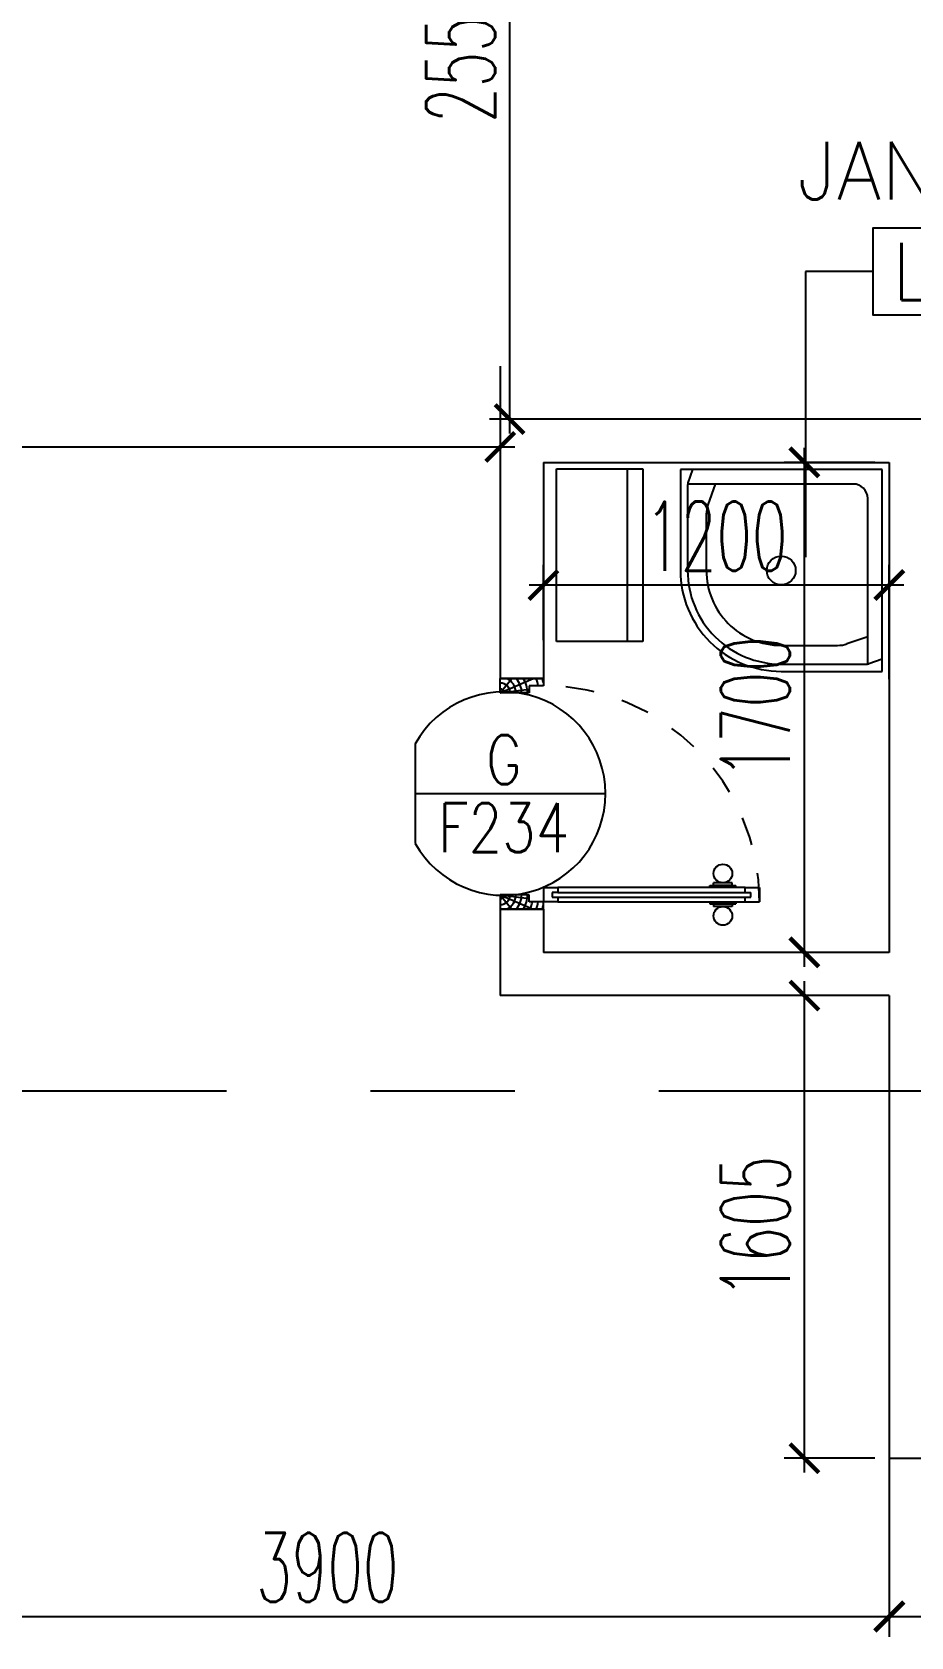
# Model space of a CAD drawing. Extents: x 275967.8 to 276060, y 57291.9 to 57371.4.
# Drawn here: x 275986.36 to 275989.41, y 57311.27 to 57316.84 of the extents above; entities that cross this region are included whole.
import ezdxf
from ezdxf.enums import TextEntityAlignment as Align

# ---------------------------------------------------------------- set-up
doc = ezdxf.new("R2010")
doc.units = 0
doc.header["$MEASUREMENT"] = 0
doc.header["$PDMODE"] = 34
doc.linetypes.add('CENTERX2', pattern=[4, 2.5, -0.5, 0.5, -0.5])
doc.linetypes.add('HIDDEN', pattern=[0.375, 0.25, -0.125])
doc.layers.get('0').update_dxf_attribs({"linetype": 'CONTINUOUS'})
doc.layers.get('DEFPOINTS').update_dxf_attribs({"linetype": 'CONTINUOUS'})
for name, color, linetype in [('AXES', 11, 'CENTERX2'), ('DIM', 4, 'CONTINUOUS'), ('DOOR', 7, 'CONTINUOUS'), ('DOOR-CR', 2, 'CONTINUOUS'), ('DOOR-NO', 3, 'CONTINUOUS'), ('FIX', 3, 'CONTINUOUS'), ('NON-MEDICAL', 3, 'CONTINUOUS'), ('RM-BOX', 4, 'CONTINUOUS'), ('RM-NAME', 2, 'CONTINUOUS'), ('RM-NO', 2, 'CONTINUOUS'), ('WALL', 2, 'CONTINUOUS')]:
    doc.layers.add(name, color=color, linetype=linetype)
doc.styles.add('ROMANS', font='ROMANS.shx', dxfattribs={"width": 0.6})
doc.dimstyles.new('STANDARD in', dxfattribs={"dimtxt": 0.24, "dimasz": 0.1, "dimexe": 0.07, "dimexo": 0.05, "dimgap": 0.05, "dimtad": 1, "dimdec": 0, "dimlfac": 1000, "dimzin": 0, "dimdsep": 46, "dimtxsty": 'ROMANS', "dimblk": 'ARCHTICK', "dimcen": 0.05, "dimdle": 0.05, "dimclrd": 4, "dimclre": 4, "dimclrt": 2, "dimadec": 0, "dimazin": 0, "dimtfac": 1, "dimtdec": 0, "dimtmove": 2, "dimatfit": 3, "dimfxl": 0, "dimtolj": 1, "dimtzin": 0, "dimarcsym": 0})

# ---------------------------------------------------------------- blocks, each defined once
blk = doc.blocks.new('DD1')
at = {"layer": 'DOOR-CR'}
blk.add_line((-307.6, 0), (352.8, 0), dxfattribs=at)
blk.add_lwpolyline([(-307.6, -172.9, 3.820224), (-307.6, 172.9)], format="xyb", close=True, dxfattribs=at)
at = {"layer": 'DOOR-NO', "color": 255, "style": 'ROMANS', "width": 0.8}
for tag, p in [('G', (0, 183.5)), ('000', (0, -141.4))]:
    blk.add_attdef(tag, text='', height=204, dxfattribs=at).set_placement(p, align=Align.MIDDLE)
blk = doc.blocks.new('RM1')
at = {"layer": 'RM-BOX'}
blk.add_lwpolyline([(569.9, -200), (-569.9, -200), (-569.9, -500), (569.9, -500)], close=True, dxfattribs=at)
at = {"layer": 'RM-NAME', "style": 'ROMANS'}
for tag, p in [('ROOMNAME1', (0, 323.8)), ('ROOMNAME2', (0, 0))]:
    blk.add_attdef(tag, text='', height=200, dxfattribs=at).set_placement(p, align=Align.MIDDLE)
at = {"layer": 'RM-NO', "style": 'ROMANS', "width": 0.8}
blk.add_attdef('ROOMNO', text='', height=200, dxfattribs=at).set_placement((0, -350), align=Align.MIDDLE)
blk = doc.blocks.new('JAN-001')
for p, q in [((730, -30), (30, -30)), ((30, -30), (30, -730)), ((687.8, -30), (703.6, -76)), ((730, -380), (730, -30)), ((704.6, -80), (130, -80)), ((609.8, -80), (634.5, -151.8)), ((705, -380), (705, -84.2)), ((80, -130), (80, -704.6)), ((640, -380), (640, -184.4)), ((80, -609.8), (151.8, -634.5)), ((184.4, -640), (380, -640)), ((30, -687.8), (76, -703.6)), ((84.2, -705), (380, -705)), ((30, -730), (380, -730))]:
    blk.add_line(p, q)
blk.add_circle((380, -380), 50)
for centre, radius, start, end in [((130, -130), 50, 90, 180), ((680, -84.2), 25, 0, 19.0039), ((540, -184.4), 100, 0, 19.0039), ((380, -380), 350, 270, 0), ((380, -380), 325, 270, 0), ((380, -380), 260, 270, 0), ((184.4, -540), 100, 250.9961, 270), ((84.2, -680), 25, 250.9961, 270)]:
    blk.add_arc(centre, radius, start, end)
blk = doc.blocks.new('DOOR80')
at = {"layer": 'DOOR', "color": 0, "linetype": 'ByBlock'}
for p, q in [((-29.6, 900), (-79.6, 900)), ((-79.6, 900), (-29.6, 900)), ((-79.6, 850), (-79.6, 900)), ((-29.6, 850), (-29.6, 900)), ((-62.6, 850), (-79.6, 850)), ((-46.6, 870), (-62.6, 870)), ((-62.6, 850), (-62.6, 870)), ((-46.6, 850), (-46.6, 870)), ((-29.6, 850), (-46.6, 850)), ((-86.8, 805), (-95.8, 805)), ((-95.8, 805), (-95.8, 740.2)), ((-79.6, 817.6), (-86.8, 817.6)), ((-86.8, 727.6), (-86.8, 817.6)), ((-86.8, 805), (-86.8, 740.2)), ((-29.6, 817.6), (-22.4, 817.6)), ((-22.4, 727.6), (-22.4, 817.6)), ((-22.4, 805), (-13.4, 805)), ((-22.4, 805), (-22.4, 740.2)), ((-13.4, 805), (-13.4, 740.2)), ((-86.8, 740.2), (-95.8, 740.2)), ((-79.6, 727.6), (-86.8, 727.6)), ((-29.6, 727.6), (-22.4, 727.6)), ((-22.4, 740.2), (-13.4, 740.2)), ((-79.6, 200), (-62.6, 200)), ((-79.6, 150), (-79.6, 200)), ((-62.6, 200), (-62.6, 180)), ((-62.6, 180), (-46.6, 180)), ((-46.6, 200), (-29.6, 200)), ((-46.6, 180), (-46.6, 200)), ((-29.6, 200), (-29.6, 150)), ((-804.6, 0), (-804.6, 150)), ((-804.6, 150), (-779.6, 150)), ((-804.6, 150), (-804.6, 0)), ((-779.6, 150), (-779.6, 100)), ((-79.6, 150), (-29.6, 150)), ((-4.6, 150), (-29.6, 150)), ((-29.6, 150), (-29.6, 100)), ((-4.6, 150), (-4.6, 0)), ((-779.6, 100), (-754.6, 100)), ((-754.6, 100), (-754.6, 0)), ((-54.6, 100), (-54.6, 0)), ((-29.6, 100), (-54.6, 100)), ((-754.6, 0), (-804.6, 0)), ((-54.6, 0), (-4.6, 0))]:
    blk.add_line(p, q, dxfattribs=at)
at = {"layer": 'DOOR', "linetype": 'ByBlock'}
for p, q in [((-79.6, 850), (-79.6, 200)), ((-62.6, 200), (-62.6, 850)), ((-46.6, 200), (-46.6, 850)), ((-29.6, 200), (-29.6, 850)), ((-4.6, 0), (-4.6, 150))]:
    blk.add_line(p, q, dxfattribs=at)
at = {"layer": 'DOOR', "color": 9, "linetype": 'ByBlock'}
for p, q in [((-754.6, 0), (-804.6, 113.7)), ((-54.6, 0), (-4.6, 113.7)), ((-754.6, 0), (-767.9, 100)), ((-54.6, 0), (-41.2, 100)), ((-754.6, 0), (-804.6, 40.1)), ((-54.6, 0), (-4.6, 40.1))]:
    blk.add_line(p, q, dxfattribs=at)
at = {"layer": 'DOOR', "color": 0, "linetype": 'ByBlock'}
for centre in [(-128.1, 772.6), (19, 772.6)]:
    blk.add_circle(centre, 32.4, dxfattribs=at)
at = {"layer": 'DOOR', "linetype": 'HIDDEN', "ltscale": 0.5}
blk.add_arc((-29.6, 150), 750, 90, 180, dxfattribs=at)
at = {"layer": 'DOOR', "color": 9, "linetype": 'ByBlock'}
for centre, radius, start, end in [((-754.6, 0), 154.4, 103.7142, 108.8947), ((-754.6, 0), 134.4, 100.72, 111.8402), ((-54.6, 0), 134.4, 68.1598, 79.28), ((-54.6, 0), 114.4, 64.0838, 77.3774), ((-54.6, 0), 154.4, 71.1053, 76.2858), ((-754.6, 0), 94.4, 90, 121.9818), ((-754.6, 0), 74.4, 90, 132.2236), ((-54.6, 0), 94.4, 58.0182, 90), ((-54.6, 0), 74.4, 47.7764, 90), ((-754.6, 0), 54.4, 90, 156.7926), ((-754.6, 0), 34.4, 90, 180), ((-754.6, 0), 14.4, 90, 180), ((-54.6, 0), 54.4, 23.2074, 90), ((-54.6, 0), 34.4, 0, 90), ((-54.6, 0), 14.4, 0, 90)]:
    blk.add_arc(centre, radius, start, end, dxfattribs=at)
blk = doc.blocks.new('_ARCHTICK')
at = {"color": 0, "linetype": 'ByBlock', "const_width": 0.15}
blk.add_lwpolyline([(-0.5, -0.5), (0.5, 0.5)], dxfattribs=at)
blk = doc.blocks.new('*D317')
at = {"layer": 'DEFPOINTS', "color": 0, "linetype": 'ByBlock', "ltscale": 0.3}
for p in [(275989.0409, 57315.3429), (275989.3355, 57315.3429), (275989.3355, 57313.6429)]:
    blk.add_point(p, dxfattribs=at)
at = {"layer": 'DIM', "color": 4, "linetype": 'ByBlock', "lineweight": -2, "ltscale": 0.3}
for p, q in [((275989.0409, 57313.5929), (275989.0409, 57315.3929)), ((275989.2855, 57315.3429), (275988.9709, 57315.3429)), ((275989.2855, 57313.6429), (275988.9709, 57313.6429))]:
    blk.add_line(p, q, dxfattribs=at)
at = {"layer": 'DIM', "color": 4, "linetype": 'ByBlock', "lineweight": -2, "ltscale": 0.3, "xscale": 0.1, "yscale": 0.1, "zscale": 0.1}
for p, rotation in [((275989.0409, 57315.3429), 90), ((275989.0409, 57313.6429), 270)]:
    blk.add_blockref('_ARCHTICK', p, dxfattribs=dict(at, rotation=rotation))
at = {"layer": 'DIM', "color": 2, "linetype": 'ByBlock', "ltscale": 0.3, "insert": (275988.8709, 57314.4929), "char_height": 0.24, "attachment_point": 5, "rotation": 90, "style": 'ROMANS'}
blk.add_mtext('\\A1;1700', dxfattribs=at)
blk = doc.blocks.new('*D316')
at = {"layer": 'DEFPOINTS', "color": 0, "linetype": 'ByBlock', "ltscale": 0.3}
for p in [(275988.1355, 57314.9172), (275988.1355, 57314.6759), (275989.3355, 57314.5411)]:
    blk.add_point(p, dxfattribs=at)
at = {"layer": 'DIM', "color": 4, "linetype": 'ByBlock', "lineweight": -2, "ltscale": 0.3}
for p, q in [((275988.1355, 57314.7259), (275988.1355, 57314.9872)), ((275989.3355, 57314.5911), (275989.3355, 57314.9872)), ((275989.3855, 57314.9172), (275988.0855, 57314.9172))]:
    blk.add_line(p, q, dxfattribs=at)
at = {"layer": 'DIM', "color": 4, "linetype": 'ByBlock', "lineweight": -2, "ltscale": 0.3, "xscale": 0.1, "yscale": 0.1, "zscale": 0.1, "rotation": 180}
blk.add_blockref('_ARCHTICK', (275988.1355, 57314.9172), dxfattribs=at)
at = {"layer": 'DIM', "color": 4, "linetype": 'ByBlock', "lineweight": -2, "ltscale": 0.3, "xscale": 0.1, "yscale": 0.1, "zscale": 0.1}
blk.add_blockref('_ARCHTICK', (275989.3355, 57314.9172), dxfattribs=at)
at = {"layer": 'DIM', "color": 2, "linetype": 'ByBlock', "ltscale": 0.3, "insert": (275988.7355, 57315.0872), "char_height": 0.24, "attachment_point": 5, "style": 'ROMANS'}
blk.add_mtext('\\A1;1200', dxfattribs=at)
blk = doc.blocks.new('*D315')
at = {"layer": 'DEFPOINTS', "color": 0, "linetype": 'ByBlock', "ltscale": 0.3}
for p in [(275989.0409, 57313.4929), (275989.3355, 57313.4929), (275989.3355, 57311.8879)]:
    blk.add_point(p, dxfattribs=at)
at = {"layer": 'DIM', "color": 4, "linetype": 'ByBlock', "lineweight": -2, "ltscale": 0.3}
for p, q in [((275989.0409, 57311.8379), (275989.0409, 57313.5429)), ((275989.2855, 57313.4929), (275988.9709, 57313.4929)), ((275989.2855, 57311.8879), (275988.9709, 57311.8879))]:
    blk.add_line(p, q, dxfattribs=at)
at = {"layer": 'DIM', "color": 4, "linetype": 'ByBlock', "lineweight": -2, "ltscale": 0.3, "xscale": 0.1, "yscale": 0.1, "zscale": 0.1}
for p, rotation in [((275989.0409, 57313.4929), 90), ((275989.0409, 57311.8879), 270)]:
    blk.add_blockref('_ARCHTICK', p, dxfattribs=dict(at, rotation=rotation))
at = {"layer": 'DIM', "color": 2, "linetype": 'ByBlock', "ltscale": 0.3, "insert": (275988.8709, 57312.6904), "char_height": 0.24, "attachment_point": 5, "rotation": 90, "style": 'ROMANS'}
blk.add_mtext('\\A1;1605', dxfattribs=at)
blk = doc.blocks.new('*D314')
at = {"layer": 'DEFPOINTS', "color": 0, "linetype": 'ByBlock', "ltscale": 0.3}
for p in [(275989.3355, 57312.0366), (275994.9105, 57312.0366), (275989.3355, 57311.3379)]:
    blk.add_point(p, dxfattribs=at)
at = {"layer": 'DIM', "color": 4, "linetype": 'ByBlock', "lineweight": -2, "ltscale": 0.3}
for p, q in [((275989.3355, 57311.9866), (275989.3355, 57311.2679)), ((275994.9105, 57311.9866), (275994.9105, 57311.2679)), ((275994.9605, 57311.3379), (275989.2855, 57311.3379))]:
    blk.add_line(p, q, dxfattribs=at)
at = {"layer": 'DIM', "color": 4, "linetype": 'ByBlock', "lineweight": -2, "ltscale": 0.3, "xscale": 0.1, "yscale": 0.1, "zscale": 0.1, "rotation": 180}
blk.add_blockref('_ARCHTICK', (275989.3355, 57311.3379), dxfattribs=at)
at = {"layer": 'DIM', "color": 4, "linetype": 'ByBlock', "lineweight": -2, "ltscale": 0.3, "xscale": 0.1, "yscale": 0.1, "zscale": 0.1}
blk.add_blockref('_ARCHTICK', (275994.9105, 57311.3379), dxfattribs=at)
at = {"layer": 'DIM', "color": 2, "linetype": 'ByBlock', "ltscale": 0.3, "insert": (275992.123, 57311.5079), "char_height": 0.24, "attachment_point": 5, "style": 'ROMANS'}
blk.add_mtext('\\A1;5575', dxfattribs=at)
blk = doc.blocks.new('*D775')
at = {"layer": 'DEFPOINTS', "color": 0, "linetype": 'ByBlock', "ltscale": 0.3}
for p in [(275985.4355, 57311.7532), (275989.3355, 57311.7532), (275989.3355, 57311.3391)]:
    blk.add_point(p, dxfattribs=at)
at = {"layer": 'DIM', "color": 4, "linetype": 'ByBlock', "lineweight": -2, "ltscale": 0.3}
for p, q in [((275985.4355, 57311.7032), (275985.4355, 57311.2691)), ((275989.3355, 57311.7032), (275989.3355, 57311.2691)), ((275985.3855, 57311.3391), (275989.3855, 57311.3391))]:
    blk.add_line(p, q, dxfattribs=at)
at = {"layer": 'DIM', "color": 4, "linetype": 'ByBlock', "lineweight": -2, "ltscale": 0.3, "xscale": 0.1, "yscale": 0.1, "zscale": 0.1, "rotation": 180}
blk.add_blockref('_ARCHTICK', (275985.4355, 57311.3391), dxfattribs=at)
at = {"layer": 'DIM', "color": 4, "linetype": 'ByBlock', "lineweight": -2, "ltscale": 0.3, "xscale": 0.1, "yscale": 0.1, "zscale": 0.1}
blk.add_blockref('_ARCHTICK', (275989.3355, 57311.3391), dxfattribs=at)
at = {"layer": 'DIM', "color": 2, "linetype": 'ByBlock', "ltscale": 0.3, "insert": (275987.3855, 57311.5091), "char_height": 0.24, "attachment_point": 5, "style": 'ROMANS'}
blk.add_mtext('\\A1;3900', dxfattribs=at)
blk = doc.blocks.new('*D779')
at = {"layer": 'DEFPOINTS', "color": 0, "linetype": 'ByBlock', "ltscale": 0.3}
for p in [(275983.2105, 57315.7263), (275987.9855, 57315.7263), (275987.9855, 57315.3965)]:
    blk.add_point(p, dxfattribs=at)
at = {"layer": 'DIM', "color": 4, "linetype": 'ByBlock', "lineweight": -2, "ltscale": 0.3}
for p, q in [((275983.2105, 57315.6763), (275983.2105, 57315.3265)), ((275987.9855, 57315.6763), (275987.9855, 57315.3265)), ((275983.1605, 57315.3965), (275988.0355, 57315.3965))]:
    blk.add_line(p, q, dxfattribs=at)
at = {"layer": 'DIM', "color": 4, "linetype": 'ByBlock', "lineweight": -2, "ltscale": 0.3, "xscale": 0.1, "yscale": 0.1, "zscale": 0.1, "rotation": 180}
blk.add_blockref('_ARCHTICK', (275983.2105, 57315.3965), dxfattribs=at)
at = {"layer": 'DIM', "color": 4, "linetype": 'ByBlock', "lineweight": -2, "ltscale": 0.3, "xscale": 0.1, "yscale": 0.1, "zscale": 0.1}
blk.add_blockref('_ARCHTICK', (275987.9855, 57315.3965), dxfattribs=at)
at = {"layer": 'DIM', "color": 2, "linetype": 'ByBlock', "ltscale": 0.3, "insert": (275985.598, 57315.5665), "char_height": 0.24, "attachment_point": 5, "style": 'ROMANS'}
blk.add_mtext('\\A1;4775', dxfattribs=at)
blk = doc.blocks.new('*D780')
at = {"layer": 'DEFPOINTS', "color": 0, "linetype": 'ByBlock', "ltscale": 0.3}
for p in [(275988.2661, 57318.0429), (275988.0181, 57315.4929), (275988.2661, 57315.4929)]:
    blk.add_point(p, dxfattribs=at)
at = {"layer": 'DIM', "color": 4, "linetype": 'ByBlock', "lineweight": -2, "ltscale": 0.3}
for p, q in [((275988.0181, 57318.0929), (275988.0181, 57315.4429)), ((275988.2161, 57318.0429), (275987.9481, 57318.0429)), ((275988.2161, 57315.4929), (275987.9481, 57315.4929))]:
    blk.add_line(p, q, dxfattribs=at)
at = {"layer": 'DIM', "color": 4, "linetype": 'ByBlock', "lineweight": -2, "ltscale": 0.3, "xscale": 0.1, "yscale": 0.1, "zscale": 0.1}
for p, rotation in [((275988.0181, 57318.0429), 90), ((275988.0181, 57315.4929), 270)]:
    blk.add_blockref('_ARCHTICK', p, dxfattribs=dict(at, rotation=rotation))
at = {"layer": 'DIM', "color": 2, "linetype": 'ByBlock', "ltscale": 0.3, "insert": (275987.8481, 57316.7679), "char_height": 0.24, "attachment_point": 5, "rotation": 90, "style": 'ROMANS'}
blk.add_mtext('\\A1;2550', dxfattribs=at)

msp = doc.modelspace()

# ---------------------------------------------------------------- linework, layer by layer
at = {"layer": 'AXES'}
msp.add_line((275968.5355, 57313.1629), (276036.5755, 57313.1629), dxfattribs=at)
at = {"layer": 'NON-MEDICAL'}
for p, q in [((275988.1802, 57315.3209), (275988.4802, 57315.3209)), ((275988.1802, 57314.7209), (275988.1802, 57315.3209)), ((275988.4257, 57315.3209), (275988.4257, 57314.7209)), ((275988.4802, 57315.3209), (275988.4802, 57314.7209)), ((275988.4802, 57314.7209), (275988.1802, 57314.7209))]:
    msp.add_line(p, q, dxfattribs=at)
at = {"layer": 'RM-NAME', "color": 5, "linetype": 'ByBlock'}
for p, q in [((275989.2778, 57316.0052), (275989.0452, 57316.0052)), ((275989.0452, 57316.0052), (275989.0452, 57315.0139))]:
    msp.add_line(p, q, dxfattribs=at)
at = {"layer": 'WALL'}
for p, q in [((275987.9855, 57315.4929), (275987.9855, 57314.5929)), ((275997.6105, 57315.4929), (275987.9855, 57315.4929)), ((275988.1355, 57315.3429), (275989.3355, 57315.3429)), ((275988.1355, 57315.3429), (275988.1355, 57314.5929)), ((275989.3355, 57315.3429), (275989.3355, 57313.6429)), ((275988.1355, 57314.5929), (275987.9855, 57314.5929)), ((275987.9855, 57313.7929), (275987.9855, 57313.4929)), ((275988.1355, 57313.7929), (275987.9855, 57313.7929)), ((275988.1355, 57313.7929), (275988.1355, 57313.6429)), ((275989.3355, 57313.6429), (275988.1355, 57313.6429)), ((275989.3355, 57313.4929), (275987.9855, 57313.4929)), ((275989.3355, 57313.4929), (275989.3355, 57311.8879))]:
    msp.add_line(p, q, dxfattribs=at)
at = {"layer": 'WALL', "linetype": 'ByBlock'}
msp.add_line((275989.3355, 57311.8879), (275991.4355, 57311.8879), dxfattribs=at)

# ---------------------------------------------------------------- block references
at = {"layer": 'DOOR', "color": 0, "linetype": 'ByBlock', "ltscale": 0.3, "xscale": 0.001, "yscale": 0.001, "zscale": 0.001, "rotation": 270}
msp.add_blockref('DOOR80', (275987.9855, 57313.7884), dxfattribs=at)
at = {"layer": 'DOOR-NO'}
ref = msp.add_blockref('DD1', (275987.9977, 57314.1938), dxfattribs=dict(at, xscale=0.001, yscale=0.001, zscale=0.001))
ref.add_attrib('G', 'G', dxfattribs={"height": 0.17, "style": 'ROMANS', "width": 0.8}).set_placement((275987.9977, 57314.3118), align=Align.MIDDLE)
ref.add_attrib('000', 'F234', dxfattribs={"height": 0.17, "style": 'ROMANS', "width": 0.8}).set_placement((275987.9977, 57314.0759), align=Align.MIDDLE)
at = {"layer": 'FIX', "xscale": 0.001, "yscale": 0.001, "zscale": 0.001, "rotation": 270}
msp.add_blockref('JAN-001', (275989.3405, 57315.3479), dxfattribs=at)
at = {"layer": 'RM-NAME', "xscale": 0.001, "yscale": 0.001, "zscale": 0.001}
msp.add_blockref('RM1', (275989.8477, 57316.3552), dxfattribs=at).add_auto_attribs({'ROOMNO': 'LDR-132', 'ROOMNAME2': 'JANITOR RM.'})

# ---------------------------------------------------------------- dimensions: what is measured, and where the dimension line sits
at = {"layer": 'DIM', "linetype": 'ByBlock', "ltscale": 0.3}
for base, p1, p2, picture, middle in [((275988.0181, 57315.4929), (275988.2661, 57318.0429), (275988.2661, 57315.4929), '*D780', (275987.8481, 57316.7679)), ((275989.0409, 57315.3429), (275989.3355, 57313.6429), (275989.3355, 57315.3429), '*D317', (275988.8709, 57314.4929)), ((275989.0409, 57313.4929), (275989.3355, 57311.8879), (275989.3355, 57313.4929), '*D315', (275988.8709, 57312.6904))]:
    dim = msp.add_linear_dim(base=base, p1=p1, p2=p2, angle=90, dimstyle='STANDARD in', dxfattribs=at)
    dim.commit()
    dim.dimension.update_dxf_attribs({"geometry": picture, "text_midpoint": middle})
for base, p1, p2, picture, middle in [((275987.9855, 57315.3965), (275983.2105, 57315.7263), (275987.9855, 57315.7263), '*D779', (275985.598, 57315.5665)), ((275988.1355, 57314.9172), (275989.3355, 57314.5411), (275988.1355, 57314.6759), '*D316', (275988.7355, 57315.0872)), ((275989.3355, 57311.3379), (275994.9105, 57312.0366), (275989.3355, 57312.0366), '*D314', (275992.123, 57311.5079)), ((275989.3355, 57311.3391), (275985.4355, 57311.7532), (275989.3355, 57311.7532), '*D775', (275987.3855, 57311.5091))]:
    dim = msp.add_linear_dim(base=base, p1=p1, p2=p2, dimstyle='STANDARD in', dxfattribs=at)
    dim.commit()
    dim.dimension.update_dxf_attribs({"geometry": picture, "text_midpoint": middle})

doc.saveas('drawing.dxf')
